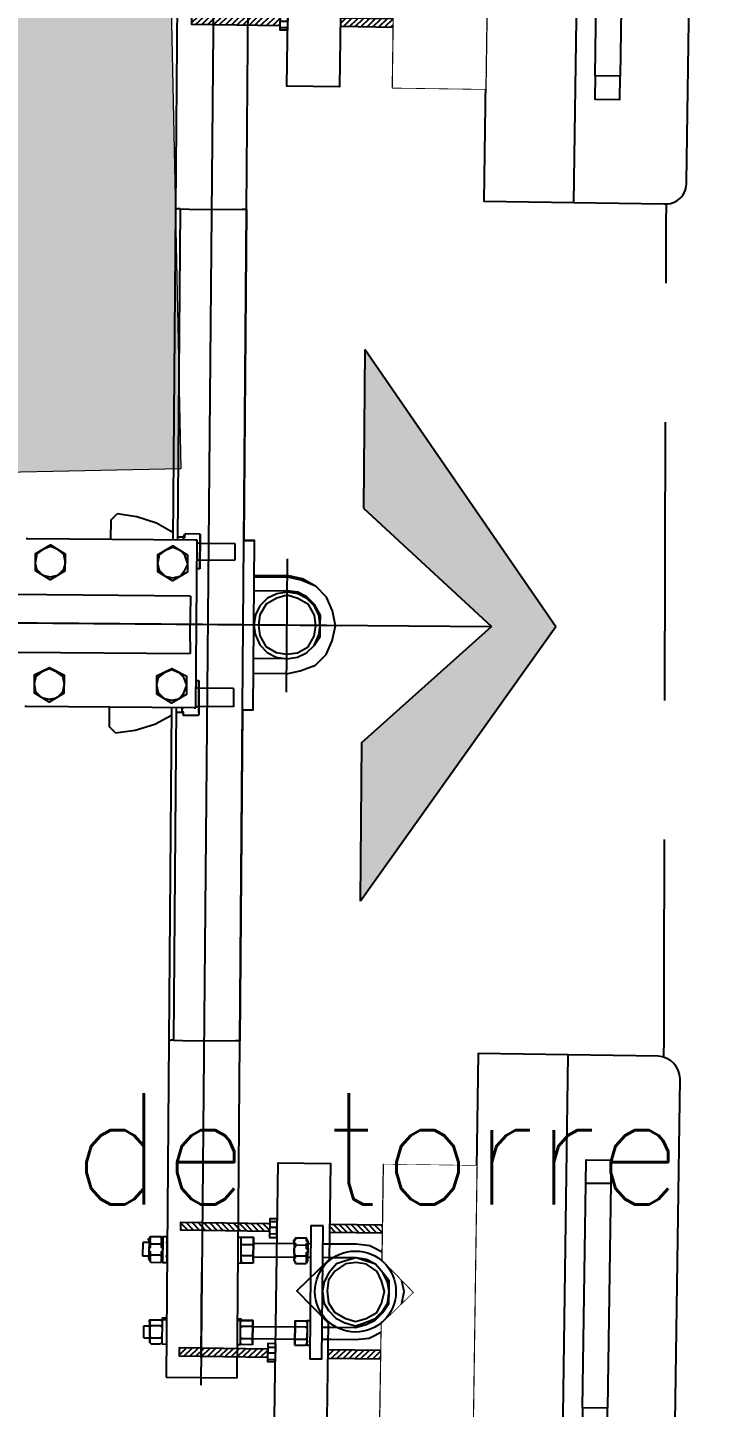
# Model space of a CAD drawing. Header units: millimetres. Extents: x 0 to 177, y -34 to 320.
# Drawn here: x 50.285 to 50.915, y -16.933 to -15.692 of the extents above; entities that cross this region are included whole.
import ezdxf
from ezdxf import colors
from ezdxf.entities.mleader import LeaderData, LeaderLine
from ezdxf.math import Vec2, Vec3

# ---------------------------------------------------------------- set-up
doc = ezdxf.new("R2010")
doc.units = ezdxf.units.MM
doc.header["$LTSCALE"] = 0.1
doc.set_wipeout_variables(frame=1)
doc.linetypes.add('DASHED2', pattern=[0.375, 0.25, -0.125])
for name, color, linetype in [('8', 8, 'Continuous'), ('ASHURADOS', 7, 'Continuous'), ('FIBRA OPTICA AT&T', 5, 'Continuous'), ('titulos', 170, 'Continuous')]:
    doc.layers.add(name, color=color, linetype=linetype)
doc.styles.add('TEXTOS', font='romans.shx')
pattern_1 = [(135, (32.1043925, -60.0973595), (-0.00265165043, -0.00265165043), [])]
pattern_2 = [(45, (-32.1043925, -60.0973595), (0.00265165043, -0.00265165043), [])]

# ---------------------------------------------------------------- blocks, each defined once
blk = doc.blocks.new('TORREPLANTA')
at = {"layer": 'ASHURADOS', "ltscale": 0.1}
h = blk.add_hatch(dxfattribs=at)
h.set_pattern_fill('AR-CONC', color=8, scale=0.09)
h.paths.add_polyline_path([(29.1184, 102.616), (28.6219, 101.9887), (28.2103, 102.3144), (28.423, 102.4037), (28.4321, 102.3818), (28.6345, 102.3562), (28.7579, 102.5186), (28.6789, 102.7067), (28.4766, 102.7324), (28.4622, 102.7135), (28.283, 102.8496), (28.491, 103.1125), (28.7228, 102.9291)])
h.paths.add_polyline_path([(28.0145, 102.5104), (27.9946, 102.4852), (28.1403, 102.3699), (24.6681, 100.9118), (24.6664, 100.9095), (28.3445, 102.4541), (28.3455, 102.4517), (28.3664, 102.4605)])
h.paths.add_polyline_path([(28.3708, 102.6805), (28.3704, 102.6799), (28.3767, 102.6751), (28.1642, 102.6996), (28.2323, 102.7856)])
h.paths.add_polyline_path([(25.1861, 105.6157), (25.5817, 105.3026), (25.3835, 105.0522), (25.2069, 105.1863), (25.2212, 105.2052), (25.1422, 105.3933), (24.9399, 105.4189), (24.8165, 105.2565), (24.8954, 105.0684), (24.919, 105.0654), (24.8892, 104.8304), (24.4579, 105.1717), (24.9543, 105.7991)])
h.paths.add_polyline_path([(24.5451, 100.6329), (24.6681, 100.7957), (24.6569, 100.8222), (24.9577, 100.9486), (25.0285, 100.8926), (24.532, 100.2653), (23.9047, 100.7617), (24.4012, 101.389), (24.4484, 101.3516), (24.4047, 101.0064), (24.3862, 101.0087), (24.2632, 100.846), (24.3427, 100.6581)])
h.paths.add_polyline_path([(24.8847, 101.0064), (24.6719, 100.917), (24.7915, 101.0802)], flags=17)
h.paths.add_polyline_path([(24.628, 101.2095), (24.4969, 101.0402), (24.4979, 101.0481), (24.4923, 101.0488), (24.5232, 101.2925)], flags=17)
h.paths.add_polyline_path([(25.2677, 104.9059), (25.1918, 105.0944), (25.1992, 105.0888), (25.3324, 104.9877)], flags=17)
h.paths.add_polyline_path([(25.1208, 104.7203), (25.0852, 104.6753), (24.964, 104.7712), (24.9933, 105.0027), (24.994, 105.0027), (24.995, 105.0106)])
h = blk.add_hatch(dxfattribs=at)
h.set_pattern_fill('AR-CONC', color=8, scale=0.0005)
h.paths.add_polyline_path([(28.3509, 102.4627), (28.3424, 102.4591), (28.1367, 102.3727), (27.9946, 102.4852), (28.0145, 102.5104)])
h.paths.add_polyline_path([(24.8847, 101.0064), (24.6719, 100.917), (24.7915, 101.0802)], flags=17)
h.paths.add_polyline_path([(24.9577, 100.9486), (25.0285, 100.8926), (24.532, 100.2653), (23.9047, 100.7617), (24.4012, 101.389), (24.4484, 101.3516), (24.4047, 101.0064), (24.3862, 101.0087), (24.2632, 100.846), (24.3427, 100.6581), (24.5451, 100.6329), (24.6681, 100.7957), (24.6569, 100.8222)])
h.paths.add_polyline_path([(24.628, 101.2095), (24.4969, 101.0402), (24.4979, 101.0481), (24.4923, 101.0488), (24.5232, 101.2925)], flags=17)
h.paths.add_polyline_path([(25.1208, 104.7203), (25.0852, 104.6753), (24.964, 104.7712), (24.9933, 105.0027), (24.994, 105.0027), (24.995, 105.0106)])
h.paths.add_polyline_path([(25.2677, 104.9059), (25.1918, 105.0944), (25.1992, 105.0888), (25.3324, 104.9877)], flags=17)
h.paths.add_polyline_path([(25.5817, 105.3026), (25.3835, 105.0522), (25.2069, 105.1863), (25.2212, 105.2052), (25.1422, 105.3933), (24.9399, 105.4189), (24.8165, 105.2565), (24.8954, 105.0684), (24.919, 105.0654), (24.8892, 104.8304), (24.4579, 105.1717), (24.9543, 105.7991), (25.1861, 105.6157)])
at = {"lineweight": 0}
blk.add_lwpolyline([(24.8892, 104.8304), (24.4579, 105.1717), (24.9543, 105.7991), (25.1861, 105.6157)], dxfattribs=at)
blk = doc.blocks.new('FLECHA')
blk.add_hatch(color=256).paths.add_polyline_path([(0, 1.6239), (-0.2858, 1.4238), (-0.1214, 1.4238), (0, 1.5572), (0.1214, 1.4238), (0.2858, 1.4238)])
for p, q in [((0, 1.6239), (-0.2858, 1.4238)), ((0, 1.6239), (0.2858, 1.4238)), ((-0.1214, 1.4238), (0, 1.5572)), ((0.1214, 1.4238), (0, 1.5572)), ((0, 0), (0, 1.5572)), ((-0.2858, 1.4238), (-0.1214, 1.4238)), ((0.2858, 1.4238), (0.1214, 1.4238))]:
    blk.add_line(p, q)
blk = doc.blocks.new('Antena RF')
at = {"layer": '8', "ltscale": 0.05}
h = blk.add_hatch(dxfattribs=at)
h.set_pattern_fill('ANSI31', color=256, scale=0.03, angle=90, style=0)
h.set_pattern_definition(pattern_1)
h.paths.add_polyline_path([(-0.0602, 0.0779), (-0.0528, 0.0779), (-0.0528, 0.1578), (-0.0602, 0.1578)])
h = blk.add_hatch(dxfattribs=at)
h.set_pattern_fill('ANSI31', color=256, scale=0.03, angle=90, style=0)
h.set_pattern_definition(pattern_2)
h.paths.add_polyline_path([(0.0602, 0.0779), (0.0528, 0.0779), (0.0528, 0.1578), (0.0602, 0.1578)])
h = blk.add_hatch(dxfattribs=at)
h.set_pattern_fill('ANSI31', color=256, scale=0.03, angle=90, style=0)
h.set_pattern_definition(pattern_1)
h.paths.add_polyline_path([(-0.0528, 0.024), (-0.0602, 0.024), (-0.0602, -0.024), (-0.0528, -0.024)])
h = blk.add_hatch(dxfattribs=at)
h.set_pattern_fill('ANSI31', color=256, scale=0.03, angle=90, style=0)
h.set_pattern_definition(pattern_2)
h.paths.add_polyline_path([(0.0528, 0.024), (0.0602, 0.024), (0.0602, -0.024), (0.0528, -0.024)])
for points in [[(-0.0528, 0.0779), (-0.0528, 0.1578), (-0.0602, 0.1578), (-0.0602, 0.0779)], [(0.0528, 0.0779), (0.0528, 0.1578), (0.0602, 0.1578), (0.0602, 0.0779)], [(-0.0602, 0.024), (-0.0602, -0.024), (-0.0528, -0.024), (-0.0528, 0.024)], [(0.0602, 0.024), (0.0602, -0.024), (0.0528, -0.024), (0.0528, 0.024)]]:
    blk.add_lwpolyline(points)
for p, q in [((-0.062, 0.0779), (-0.062, 0.0713)), ((-0.0565, 0.0713), (-0.0565, 0.0779)), ((-0.0565, 0.0713), (-0.0565, 0.0779)), ((-0.051, 0.0779), (-0.051, 0.0713)), ((0.051, 0.0779), (0.051, 0.0713)), ((0.0565, 0.0713), (0.0565, 0.0779)), ((0.0565, 0.0713), (0.0565, 0.0779)), ((0.062, 0.0779), (0.062, 0.0713))]:
    blk.add_line(p, q, dxfattribs=at)
for points in [[(-0.0643, 0.0713), (-0.0643, 0.0779), (-0.0476, 0.0779), (-0.0476, 0.0713)], [(0.0643, 0.0713), (0.0643, 0.0779), (0.0476, 0.0779), (0.0476, 0.0713)]]:
    blk.add_lwpolyline(points, close=True, dxfattribs=at)
for points in [[(-0.0286, 0.024), (-0.1147, 0.024), (-0.1147, 0.0713), (0.1147, 0.0713), (0.1147, 0.024), (0.0286, 0.024)], [(-0.0286, 0.024), (0, 0.0526), (0.0286, 0.024)], [(-0.0286, -0.024), (0, -0.0526), (0.0286, -0.024)]]:
    blk.add_lwpolyline(points, dxfattribs=at)
blk.add_circle((0, 0), 0.0364, dxfattribs=at)
at = {"ltscale": 450}
blk.add_wipeout([(-0.2155, -0.1072), (0.2155, -0.1072), (0.2155, -0.2692), (0.2124, -0.279), (0.205, -0.2863), (0.1955, -0.2892), (-0.1955, -0.2892), (-0.2063, -0.2869), (-0.2136, -0.2793), (-0.2155, -0.2691)], dxfattribs=at)
blk.add_line((-0.2155, -0.1882), (0.2155, -0.1882), dxfattribs=at)
blk.add_lwpolyline([(-0.1955, -0.2892), (0.1955, -0.2892, 0.379386), (0.2155, -0.2692), (0.2155, -0.1072), (-0.2155, -0.1072), (-0.2155, -0.2691, 0.470848)], format="xyb", close=True, dxfattribs=at)
for points in [[(-0.1015, -0.2057), (-0.1225, -0.2057), (-0.1225, -0.2282), (-0.1015, -0.2282)], [(-0.1015, -0.2057), (0.1004, -0.2057), (0.1004, -0.2282), (-0.1015, -0.2282)], [(0.1004, -0.2057), (0.1214, -0.2057), (0.1214, -0.2282), (0.1004, -0.2282)]]:
    blk.add_lwpolyline(points, close=True, dxfattribs=at)
at = {"layer": '8', "ltscale": 0.05}
blk.add_lwpolyline([(0.0286, -0.024), (0.1147, -0.024), (0.1147, -0.1072), (-0.1147, -0.1072), (-0.1147, -0.024), (-0.0286, -0.024)], dxfattribs=at)
blk.add_wipeout([(-0.1147, -0.1072), (-0.1147, -0.024), (-0.0286, -0.024), (0, -0.0526), (0.0286, -0.024), (0.1147, -0.024), (0.1147, -0.1072)])
blk = doc.blocks.new('A$C462F3C73')
at = {"linetype": 'Continuous'}
for points in [[(0, -67.083), (0, 1.167)], [(-1.583, -46.833), (-1.583, -58.75)], [(1.583, -58.75), (1.583, -46.833)], [(-4.583, -59), (-4.583, -49.75), (-4.583, -49.667)], [(-3.833, -51.833), (-4.333, -51), (-3.833, -50.167)], [(-3.333, -50.167), (-3.75, -50.25), (-4.083, -50.583), (-4.167, -51), (-4.083, -51.417), (-3.75, -51.75), (-3.333, -51.833), (-2.917, -51.75), (-2.667, -51.417), (-2.5, -51), (-2.667, -50.583), (-2.917, -50.25), (-3.333, -50.167)], [(-2.833, -50.167), (-3.833, -50.167)], [(-2.833, -50.167), (-2.417, -51), (-2.833, -51.833)], [(2.917, -51.833), (2.417, -51), (2.917, -50.167)], [(3.333, -50.167), (3, -50.25), (2.667, -50.583), (2.583, -51), (2.667, -51.417), (3, -51.75), (3.333, -51.833), (3.833, -51.75), (4.083, -51.417), (4.25, -51), (4.083, -50.583), (3.833, -50.25), (3.333, -50.167)], [(3.833, -50.167), (2.917, -50.167)], [(3.833, -50.167), (4.333, -51), (3.833, -51.833)], [(4.667, -49.75), (4.667, -49.75), (4.667, -49.667)], [(4.667, -59), (4.667, -49.75)], [(-3.833, -51.833), (-2.833, -51.833)], [(2.917, -51.833), (3.833, -51.833)], [(-6, -54.667), (-5.667, -54.333), (-4.583, -54.333)], [(-6, -54.667), (-5.833, -55.75), (-5.5, -56.833), (-5, -57.75)], [(4.667, -54.333), (5.75, -54.333), (6.083, -54.667)], [(5.083, -57.75), (5.583, -56.833), (5.917, -55.75), (6.083, -54.667)], [(-39.667, -56.917), (-39.583, -56.833), (-39.333, -56.833), (-39.333, -56.917)], [(-39.583, -56.833), (-39.667, -56.917)], [(-39.333, -56.917), (-39.333, -57.5), (-39.583, -57.5), (-39.667, -57.417)], [(-39.667, -56.917), (-39.667, -57.417)], [(-38.417, -56.833), (-39.583, -56.833)], [(-39.333, -56.5), (-39.333, -56.833)], [(-39.333, -56.5), (-38.667, -56.5)], [(-39.333, -56.917), (-39.25, -56.833), (-38.75, -56.833), (-38.667, -56.917)], [(-38.667, -56.5), (-38.667, -56.833)], [(-38.667, -56.5), (-38.667, -56.833)], [(-38.333, -56.917), (-38.333, -57.417), (-38.417, -57.5), (-38.667, -57.5), (-38.667, -56.833), (-38.417, -56.833), (-38.333, -56.917)], [(-38.417, -56.833), (-38.417, -56.75)], [(-38.417, -56.833), (-38.333, -56.917)], [(-38.417, -56.833), (-38.333, -56.833), (-38.333, -56.917), (-38.417, -56.833)], [(-38.333, -56.917), (-38.333, -57.5), (-38.417, -57.5)], [(-35, -56.75), (-35.167, -56.833)], [(-35.167, -56.833), (-35, -56.833), (-35, -56.75), (-34.917, -56.75), (-34.917, -56.833), (-34.75, -56.833)], [(-34.75, -56.833), (-34.75, -57.417), (-34.917, -57.417), (-34.917, -57.5), (-35, -57.5), (-35, -57.417), (-35.167, -57.417)], [(-35.167, -56.833), (-35.167, -57.417)], [(-33.917, -56.75), (-35, -56.75)], [(-34.833, -56.75), (-34.833, -56.417)], [(-34.833, -56.417), (-34.083, -56.417)], [(-34.75, -56.833), (-34.583, -56.833), (-34.583, -56.75), (-34.333, -56.75), (-34.333, -56.833), (-34.167, -56.833)], [(-34.167, -57.417), (-34.167, -56.833), (-34, -56.833), (-34, -56.75), (-33.917, -56.75), (-33.917, -56.833), (-33.75, -56.833)], [(-33.75, -56.833), (-33.75, -57.417), (-33.917, -57.417), (-33.917, -57.5), (-34, -57.5), (-34, -57.417), (-34.167, -57.417)], [(-34.083, -56.75), (-34.083, -56.417)], [(-34.083, -56.75), (-34.083, -56.417)], [(-33.917, -56.75), (-33.917, -56.667)], [(-33.917, -56.75), (-33.75, -56.833)], [(-33.833, -56.833), (-33.75, -56.833), (-33.917, -56.75)], [(-33.75, -56.833), (-33.75, -57.417), (-33.833, -57.417)], [(-3.833, -58.583), (-4.333, -57.75), (-3.833, -56.917)], [(-3.333, -56.917), (-3.75, -57), (-4.083, -57.333), (-4.167, -57.75), (-4.083, -58.167), (-3.75, -58.417), (-3.333, -58.583), (-2.917, -58.417), (-2.667, -58.167), (-2.5, -57.75), (-2.667, -57.333), (-2.917, -57), (-3.333, -56.917)], [(-2.833, -56.917), (-3.833, -56.917)], [(-2.833, -56.917), (-2.417, -57.75), (-2.833, -58.583)], [(2.917, -58.583), (2.417, -57.75), (2.917, -56.917)], [(3.333, -56.917), (3, -57), (2.667, -57.333), (2.583, -57.75), (2.667, -58.167), (3, -58.417), (3.333, -58.583), (3.833, -58.417), (4.083, -58.167), (4.25, -57.75), (4.083, -57.333), (3.833, -57), (3.333, -56.917)], [(3.833, -56.917), (2.917, -56.917)], [(3.833, -56.917), (4.333, -57.75), (3.833, -58.583)], [(-22.917, -57.75), (-41.5, -57.75)], [(-41.5, -57.75), (-41.5, -61.667)], [(-39.667, -57.5), (-39.667, -57.75)], [(-38.333, -57.75), (-38.333, -57.5), (-39.667, -57.5)], [(-38.667, -57.417), (-38.75, -57.5), (-39.25, -57.5), (-39.333, -57.417)], [(-38.417, -57.5), (-38.333, -57.417)], [(-38.417, -57.5), (-38.333, -57.417)], [(-38.25, -57.75), (-38.25, -57.5), (-38.333, -57.5)], [(-35, -57.5), (-35.167, -57.417)], [(-35.167, -57.5), (-35.167, -57.75)], [(-33.75, -57.75), (-33.75, -57.5), (-35.167, -57.5)], [(-35.167, -57.75), (-33.75, -57.75)], [(-34.833, -57.75), (-34.833, -57.667)], [(-34.167, -57.417), (-34.333, -57.417), (-34.333, -57.5), (-34.583, -57.5), (-34.583, -57.417), (-34.75, -57.417)], [(-34.083, -57.75), (-34.083, -57.667)], [(-34.083, -57.75), (-34.083, -57.667)], [(-33.917, -57.5), (-33.75, -57.417)], [(-33.917, -57.5), (-33.75, -57.417)], [(-33.75, -57.75), (-33.75, -57.5)], [(-22.917, -57.75), (-22.917, -57.833)], [(-4.583, -57.75), (-22.917, -57.75)], [(22.917, -57.75), (4.667, -57.75)], [(41.167, -57.75), (22.917, -57.75)], [(22.917, -57.75), (22.917, -57.833)], [(-22.917, -58), (-22.917, -57.833)], [(-4.583, -58), (-22.917, -58)], [(-22.917, -58), (-22.917, -58.5)], [(-22.917, -58.5), (-22.917, -61.417)], [(-5, -59.25), (-5, -58.417), (-4.833, -58.417), (-4.75, -58.333), (-4.667, -58.333), (-4.583, -58.417)], [(-4.833, -58.333), (-5, -58.417)], [(-4.833, -58), (-4.833, -58.333), (-4.583, -58.333)], [(22.917, -58), (4.667, -58)], [(4.833, -58), (4.833, -58.333), (4.667, -58.333)], [(4.667, -58.333), (4.833, -58.333), (4.833, -58.417), (5, -58.417)], [(4.833, -58.333), (5, -58.417)], [(5, -59.25), (5, -58.417)], [(22.917, -58), (22.917, -57.833)], [(22.917, -58), (22.917, -58.5)], [(22.917, -58.5), (22.917, -61.417)], [(-4.5, -59.083), (-4.5, -59.25), (-4.583, -59.25), (-4.917, -59.25), (-5, -59.25)], [(-4.833, -59.25), (-5, -59.25)], [(-4.833, -59.25), (-3.167, -59.25)], [(-4.583, -59), (-4.583, -59.083)], [(-4.583, -59.083), (4.667, -59.083)], [(-3.5, -59.25), (-3.583, -59.25), (-3.667, -59.25), (-4.333, -59.25), (-4.417, -59.25), (-4.5, -59.25)], [(-4.5, -61.167), (-4.5, -59.25)], [(-3.833, -58.583), (-2.833, -58.583)], [(-3.5, -59.25), (-3.5, -59.083)], [(-3.083, -59.25), (-3.083, -59.25), (-3.5, -59.25), (-3.5, -59.25)], [(-3.5, -61.167), (-3.5, -59.25)], [(-3.167, -59.25), (-3.083, -59.25)], [(-3.083, -59.25), (-3.083, -59.083)], [(-0.917, -58.75), (-1.583, -58.75)], [(-0.917, -58.75), (1, -58.75)], [(1.583, -58.75), (1, -58.75)], [(2.917, -58.583), (3.833, -58.583)], [(3.083, -59.25), (3.083, -59.083)], [(3.583, -59.083), (3.583, -59.25), (3.5, -59.25), (3.167, -59.25), (3.083, -59.25)], [(3.167, -59.25), (3.083, -59.25)], [(3.167, -59.25), (4.833, -59.25)], [(4.5, -59.25), (4.417, -59.25), (4.417, -59.25), (3.667, -59.25), (3.583, -59.25), (3.583, -59.25)], [(3.583, -59.25), (3.583, -61.167)], [(4.5, -59.25), (4.5, -59.083)], [(5, -59.25), (4.917, -59.25), (4.583, -59.25), (4.5, -59.25)], [(4.5, -59.25), (4.5, -61.167)], [(4.667, -59.083), (4.667, -59), (4.667, -59)], [(4.833, -59.25), (5, -59.25)], [(40.833, -59.75), (-41.917, -59.667)], [(-40.417, -59.667), (-35.667, -59.667)], [(-22.917, -61.667), (22.917, -61.667), (22.917, -61.417)], [(-22.917, -61.667), (-22.917, -61.417)], [(-3.5, -61.167), (-4.5, -61.167)], [(4.5, -61.167), (3.583, -61.167)], [(-41.5, -61.667), (-22.917, -61.667)], [(-39.667, -61.667), (-39.667, -61.833), (-38.333, -61.833)], [(-39.667, -62.5), (-39.667, -61.917), (-39.583, -61.833), (-39.333, -61.833), (-39.333, -62.5), (-39.583, -62.5), (-39.667, -62.5)], [(-39.583, -61.833), (-39.667, -61.917)], [(-39.333, -61.917), (-39.25, -61.833), (-38.75, -61.833), (-38.667, -61.917)], [(-38.667, -62.5), (-38.667, -61.833), (-38.417, -61.833), (-38.333, -61.917)], [(-38.417, -61.833), (-38.333, -61.833), (-38.333, -61.917)], [(-38.417, -61.833), (-38.333, -61.917)], [(-38.417, -61.833), (-38.333, -61.917)], [(-38.333, -61.917), (-38.333, -62.5), (-38.417, -62.5)], [(-38.25, -61.667), (-38.25, -61.833), (-38.333, -61.833)], [(-38.333, -61.833), (-38.333, -61.667)], [(-38.333, -62.5), (-38.333, -61.917)], [(-35.167, -61.667), (-35.167, -61.833), (-33.75, -61.833)], [(-35.167, -62.5), (-35.167, -61.833), (-35.083, -61.833), (-35, -61.833), (-34.917, -61.833), (-34.833, -61.833), (-34.75, -61.833), (-34.75, -62.5), (-34.917, -62.5), (-34.917, -62.5), (-35, -62.5), (-35, -62.5), (-35.167, -62.5)], [(-35, -61.833), (-35.167, -61.833)], [(-34.75, -61.833), (-34.667, -61.833), (-34.583, -61.833), (-34.333, -61.833), (-34.167, -61.833), (-34.167, -61.833)], [(-34.167, -62.5), (-34.167, -61.833), (-34.083, -61.833), (-34, -61.833), (-33.917, -61.833), (-33.833, -61.833), (-33.75, -61.833)], [(-33.75, -61.833), (-33.75, -62.5), (-33.917, -62.5)], [(-33.917, -61.833), (-33.75, -61.833)], [(-33.917, -61.833), (-33.75, -61.833)], [(-33.833, -61.833), (-33.75, -61.833)], [(-33.75, -61.667), (-33.75, -61.833)], [(-33.75, -62.5), (-33.75, -61.833)], [(-4.667, -61.667), (-22.917, -61.667)], [(-22.917, -61.667), (-22.917, -61.667)], [(-4.667, -61.667), (-4.667, -62.25), (4.667, -62.25), (4.667, -61.667)], [(-2.667, -64.083), (-2.667, -62.25)], [(-2.667, -62.25), (-2.667, -62.25)], [(1.833, -64.083), (1.75, -63.5), (1.5, -63), (1.083, -62.583), (0.583, -62.333), (0, -62.25), (-0.5, -62.333), (-1.083, -62.583), (-1.5, -63), (-1.75, -63.5), (-1.833, -64.083), (-1.75, -64.667), (-1.5, -65.167), (-1.083, -65.583), (-0.5, -65.833), (0, -65.917), (0.583, -65.833), (1.083, -65.583), (1.5, -65.167), (1.75, -64.667), (1.833, -64.083)], [(-1.833, -64.083), (-1.833, -62.25)], [(-1.833, -62.25), (-1.833, -62.25)], [(-1.833, -64.083), (-1.833, -62.25)], [(-1.833, -62.25), (-1.833, -62.25)], [(1.917, -62.25), (1.917, -62.25)], [(1.917, -62.25), (1.917, -64.083)], [(2.667, -62.25), (2.667, -62.25)], [(2.667, -62.25), (2.667, -64.083)], [(2.75, -62.25), (2.75, -62.25)], [(2.75, -62.25), (2.75, -64.083)], [(22.917, -61.667), (4.667, -61.667)], [(4.667, -61.667), (4.667, -62.25)], [(22.917, -61.667), (22.917, -61.667)], [(22.917, -61.667), (41.167, -61.667)], [(-39.583, -62.5), (-39.667, -62.5)], [(-39.583, -62.5), (-38.417, -62.5)], [(-39.333, -62.5), (-39.333, -64.833)], [(-38.667, -62.5), (-38.75, -62.5), (-39.25, -62.5), (-39.333, -62.5)], [(-38.667, -62.5), (-38.667, -64.833)], [(-38.667, -62.5), (-38.667, -64.833)], [(-38.333, -62.5), (-38.417, -62.5), (-38.667, -62.5), (-38.667, -62.5)], [(-38.333, -62.5), (-38.417, -62.5)], [(-38.417, -62.5), (-38.417, -62.5)], [(-38.417, -62.5), (-38.333, -62.5)], [(-35, -62.5), (-35.167, -62.5)], [(-35, -62.5), (-33.917, -62.5)], [(-34.833, -64.75), (-34.833, -62.5)], [(-34.167, -62.5), (-34.333, -62.5), (-34.333, -62.5), (-34.583, -62.5), (-34.583, -62.5), (-34.75, -62.5)], [(-33.75, -62.5), (-33.917, -62.5), (-33.917, -62.5), (-34, -62.5), (-34, -62.5), (-34.167, -62.5)], [(-34.083, -64.75), (-34.083, -62.5)], [(-34.083, -64.75), (-34.083, -62.5)], [(-33.917, -62.5), (-33.917, -62.5)], [(-33.917, -62.5), (-33.75, -62.5)], [(-33.75, -62.5), (-33.833, -62.5)], [(1.667, -64.083), (1.5, -63.5), (1.167, -62.917), (0.583, -62.583), (0, -62.5), (-0.583, -62.583), (-1.167, -62.917), (-1.5, -63.5), (-1.583, -64.083), (-1.5, -64.667), (-1.167, -65.25), (-0.583, -65.583), (0, -65.667), (0.583, -65.583), (1.167, -65.25), (1.5, -64.667), (1.667, -64.083)], [(-3.667, -64.083), (3.667, -64.083)], [(-2.667, -64.083), (-2.5, -64.833), (-2.167, -65.667), (-1.583, -66.25), (-0.833, -66.583), (0, -66.75), (0.833, -66.583), (1.583, -66.25), (2.167, -65.667), (2.5, -64.833), (2.667, -64.083)], [(-1.833, -64.083), (-1.75, -64.667), (-1.5, -65.167), (-1.083, -65.583), (-0.5, -65.917), (0, -65.917)], [(-1.833, -64.083), (-1.75, -64.667), (-1.5, -65.167), (-1.083, -65.583), (-0.583, -65.917), (0, -65.917), (0.583, -65.917), (1.167, -65.583), (1.583, -65.167), (1.833, -64.667), (1.917, -64.083)], [(0, -66.75), (0.833, -66.583), (1.583, -66.25), (2.167, -65.667), (2.583, -64.917), (2.75, -64.083)], [(-39.333, -64.833), (-39.333, -65.417), (-39.417, -65.5), (-39.667, -65.5), (-39.667, -65.417)], [(-39.667, -64.833), (-39.667, -64.833), (-39.417, -64.833), (-39.333, -64.833)], [(-39.667, -64.833), (-39.667, -65.417)], [(-39.583, -64.833), (-39.667, -64.833)], [(-39.583, -65.5), (-39.667, -65.417)], [(-38.417, -64.833), (-39.583, -64.833)], [(-39.333, -64.833), (-39.25, -64.833), (-38.75, -64.833), (-38.667, -64.833)], [(-38.667, -65.417), (-38.75, -65.5), (-39.25, -65.5), (-39.333, -65.417)], [(-38.333, -64.833), (-38.333, -65.417), (-38.417, -65.5), (-38.667, -65.5), (-38.667, -65.417), (-38.667, -64.833), (-38.667, -64.833), (-38.417, -64.833), (-38.333, -64.833)], [(-38.333, -64.833), (-38.333, -65.5), (-38.417, -65.5)], [(-38.417, -64.833), (-38.333, -64.833), (-38.333, -64.833), (-38.417, -64.833)], [(-38.417, -64.833), (-38.417, -64.833)], [(-38.417, -64.833), (-38.333, -64.833)], [(-38.417, -65.5), (-38.333, -65.417)], [(-38.417, -65.5), (-38.333, -65.417)], [(-35.167, -64.833), (-35.083, -64.833), (-35, -64.75), (-34.917, -64.75), (-34.833, -64.833), (-34.75, -64.833)], [(-35, -64.75), (-35.167, -64.833)], [(-34.75, -64.833), (-34.75, -65.417), (-34.917, -65.417), (-34.917, -65.5), (-35, -65.5), (-35, -65.417), (-35.167, -65.417)], [(-35.167, -64.833), (-35.167, -65.417)], [(-35, -65.5), (-35.167, -65.417)], [(-33.917, -64.75), (-35, -64.75)], [(-34.75, -64.833), (-34.75, -64.833), (-34.583, -64.75), (-34.333, -64.75), (-34.25, -64.833), (-34.167, -64.833)], [(-34.167, -65.417), (-34.333, -65.417), (-34.333, -65.5), (-34.583, -65.5), (-34.583, -65.417), (-34.75, -65.417)], [(-33.75, -64.833), (-33.75, -65.417), (-33.917, -65.417), (-33.917, -65.5), (-34, -65.5), (-34.083, -65.417), (-34.167, -65.417), (-34.167, -64.833), (-34.083, -64.833), (-34.083, -64.75), (-33.917, -64.75), (-33.833, -64.833), (-33.75, -64.833)], [(-33.917, -64.75), (-33.917, -64.667)], [(-33.833, -64.833), (-33.75, -64.833), (-33.917, -64.75)], [(-33.917, -64.75), (-33.75, -64.833)], [(-33.917, -65.5), (-33.75, -65.417)], [(-33.917, -65.5), (-33.917, -65.417)], [(-33.917, -65.5), (-33.75, -65.417)], [(-33.75, -64.833), (-33.75, -65.417), (-33.833, -65.417)], [(-33.083, -66.333), (-33.083, -65.667), (-40.417, -65.667), (-40.417, -66.333), (-33.083, -66.333)], [(-39.667, -65.5), (-39.667, -65.667)], [(-38.333, -65.667), (-38.333, -65.5), (-39.667, -65.5)], [(-38.333, -65.667), (-38.333, -65.5)], [(-33.917, -65.5), (-35, -65.5)], [(-34.833, -65.667), (-34.833, -65.5)], [(-34.083, -65.667), (-34.083, -65.5)], [(-34.083, -65.667), (-34.083, -65.5)], [(-33.083, -66.333), (-33.083, -65.667)], [(-39.333, -66.333), (-39.333, -66.833)], [(-39.333, -66.833), (-39.333, -68.167)], [(-38.667, -66.333), (-38.667, -66.833)], [(-38.667, -66.333), (-38.667, -66.833)], [(-38.667, -66.833), (-38.667, -68.167)], [(-38.667, -66.833), (-38.667, -68.167)], [(-34.833, -68.167), (-35, -67.583), (-35.167, -67.083), (-35.667, -66.667), (-36.167, -66.417), (-36.667, -66.333), (-37.333, -66.417), (-37.75, -66.667), (-38.167, -67.083), (-38.417, -67.583), (-38.583, -68.167), (-38.417, -68.667), (-38.167, -69.25), (-37.75, -69.667), (-37.333, -69.917), (-36.667, -70), (-36.167, -69.917), (-35.667, -69.667), (-35.167, -69.25), (-35, -68.667), (-34.833, -68.167)], [(-35.083, -68.167), (-35.167, -67.583), (-35.583, -67), (-36.083, -66.667), (-36.667, -66.583), (-37.333, -66.667), (-37.833, -67), (-38.167, -67.583), (-38.333, -68.167), (-38.167, -68.75), (-37.833, -69.333), (-37.333, -69.583), (-36.667, -69.75), (-36.083, -69.583), (-35.583, -69.333), (-35.167, -68.75), (-35.083, -68.167)], [(-34.833, -66.833), (-34.833, -66.333)], [(-34.833, -68.167), (-34.833, -66.833)], [(-34.083, -66.833), (-34.083, -66.333)], [(-34.083, -66.833), (-34.083, -66.333)], [(-34.083, -68.167), (-34.083, -66.833)], [(-34.083, -68.167), (-34.083, -66.833)], [(-39.333, -68.167), (-39.25, -68.917), (-38.833, -69.75), (-38.25, -70.25), (-37.583, -70.667), (-36.667, -70.833), (-35.917, -70.667), (-35.167, -70.25), (-34.583, -69.75), (-34.167, -68.917), (-34.083, -68.167)], [(-38.667, -68.167), (-38.5, -68.75), (-38.25, -69.25), (-37.833, -69.667), (-37.333, -70), (-36.667, -70), (-36.083, -70), (-35.667, -69.667), (-35.167, -69.25), (-34.917, -68.75), (-34.833, -68.167)], [(-38.667, -68.167), (-38.5, -68.75), (-38.25, -69.25), (-37.833, -69.667), (-37.333, -70), (-36.667, -70)]]:
    blk.add_lwpolyline(points, dxfattribs=at)
at = {"extrusion": (8.92565e-05, -0.000155498, 1), "xscale": 61.31944444444299, "yscale": 61.31944444444299, "zscale": 61.31944444444299, "rotation": 359.6375348272501}
for p in [(-36.69, -68.15, 0.007), (36.738, -68.249, 0.014)]:
    blk.add_blockref('Antena RF', p, dxfattribs=at)

msp = doc.modelspace()

# ---------------------------------------------------------------- linework, layer by layer
at = {"layer": '8', "linetype": 'DASHED2', "ltscale": 10}
msp.add_lwpolyline([(45.8501, -19.2972), (50.8501, -19.2972), (50.8631, -14.2972), (45.8501, -14.2972)], close=True, dxfattribs=at)

# ---------------------------------------------------------------- block references
at = {"layer": '8', "lineweight": 40, "xscale": -0.7880434782616021, "yscale": 0.7880434782616013, "zscale": 0.7880434782616016, "rotation": 322.8502888482568}
msp.add_blockref('TORREPLANTA', (15.7343, -93.7885), dxfattribs=at)
at = {"layer": 'titulos', "extrusion": (1.84286e-07, -3.965e-08, 1), "xscale": 0.8681319758596616, "yscale": 0.8681319758596616, "zscale": 0.8681319758596616, "rotation": 269.5398021032056}
msp.add_blockref('FLECHA', (49.3501, -16.2198, 0), dxfattribs=at)

# ---------------------------------------------------------------- leaders
at = {"ltscale": 0.1}
ml = msp.add_multileader_mtext('Standard', dxfattribs=at)
ml.set_content('\\A1;N.T.T. 30.45 m \\P{\\A0;\\W0.8;\\C1;85.45\\W1; m.s.n.m}', color=256, style='TEXTOS')
ml.set_leader_properties()
ml.build(insert=Vec2(0, 0))
ml.multileader.update_dxf_attribs({"dogleg_length": 0.1, "arrow_head_size": 0.1})
ctx = ml.context
ctx.base_point, ctx.char_height, ctx.arrow_head_size, ctx.landing_gap_size, ctx.plane_origin = Vec3(49.1731, -17.0423), 0.1, 0.1, 0.05, Vec3(45.5167, -8.1249)
notes = []
notes.append((ctx, [(0, (1, 1, 0), (49.0731, -17.0423), (1, 0), 0.1, [(0, [(48.3867, -16.7771)], 0, [])])]))
ctx.mtext.insert, ctx.mtext.width, ctx.mtext.defined_height, ctx.mtext.line_spacing_factor, ctx.mtext.flow_direction = Vec3(49.2231, -16.9923), 1.889416, 0.4926, 0.9, 5
for ctx, leaders in notes:
    for number, flags, end, landing, length, lines in leaders:
        leader = LeaderData()
        leader.index, (leader.has_last_leader_line, leader.has_dogleg_vector, leader.attachment_direction) = number, flags
        leader.last_leader_point, leader.dogleg_vector, leader.dogleg_length = Vec3(end), Vec3(landing), length
        for number, points, colour, breaks in lines:
            line = LeaderLine()
            line.index, line.vertices, line.color, line.breaks = number, Vec3.list(points), colors.encode_raw_color(colour), breaks
            leader.lines.append(line)
        ctx.leaders.append(leader)

# ---------------------------------------------------------------- next in the draw order: block references
at = {"layer": 'FIBRA OPTICA AT&T', "extrusion": (-0.00015621, -8.80047e-05, 1), "xscale": 0.01630804077010241, "yscale": 0.01630804077010241, "zscale": 0.01630804077010241, "rotation": 89.53980210698704}
msp.add_blockref('A$C462F3C73', (49.4731, -16.2215, -0.0063), dxfattribs=at)

# ---------------------------------------------------------------- next in the draw order: leaders
at = {"ltscale": 0.1}
ml = msp.add_multileader_mtext('Standard', dxfattribs=at)
ml.set_content('\\A1;Altura de torre 30.00 m ', color=256, style='TEXTOS')
ml.set_leader_properties()
ml.build(insert=Vec2(0, 0))
ml.multileader.update_dxf_attribs({"dogleg_length": 0.1, "arrow_head_size": 0.1})
ctx = ml.context
ctx.base_point, ctx.char_height, ctx.arrow_head_size, ctx.landing_gap_size, ctx.plane_origin = Vec3(49.825, -16.7004), 0.1, 0.1, 0.05, Vec3(46.8452, -7.9224)
notes = []
notes.append((ctx, [(0, (1, 1, 0), (49.725, -16.7004), (1, 0), 0.1, [(0, [(49.2144, -16.5056)], 0, [])])]))
ctx.mtext.insert, ctx.mtext.width, ctx.mtext.defined_height, ctx.mtext.line_spacing_factor, ctx.mtext.flow_direction = Vec3(49.875, -16.6504), 2.035192, 0.4926, 0.9, 5
for ctx, leaders in notes:
    for number, flags, end, landing, length, lines in leaders:
        leader = LeaderData()
        leader.index, (leader.has_last_leader_line, leader.has_dogleg_vector, leader.attachment_direction) = number, flags
        leader.last_leader_point, leader.dogleg_vector, leader.dogleg_length = Vec3(end), Vec3(landing), length
        for number, points, colour, breaks in lines:
            line = LeaderLine()
            line.index, line.vertices, line.color, line.breaks = number, Vec3.list(points), colors.encode_raw_color(colour), breaks
            leader.lines.append(line)
        ctx.leaders.append(leader)

doc.saveas('drawing.dxf')
